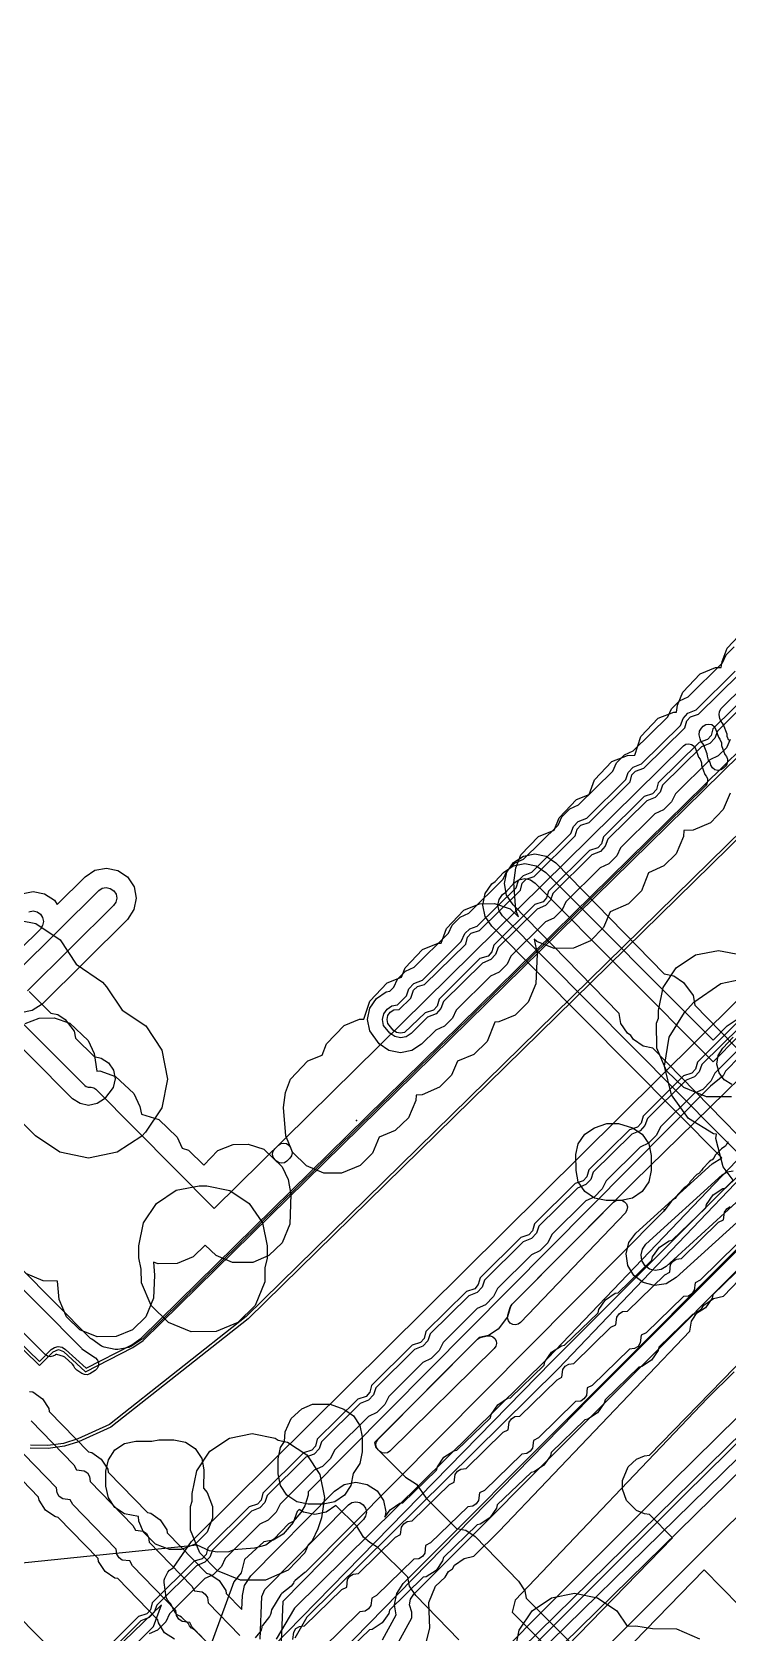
# Model space of a CAD drawing. Header units: metres. Extents: x -2677 to -840, y 169 to 1487.
# Drawn here: x -2262.6 to -2216.3, y 273.4 to 380 of the extents above; entities that cross this region are included whole.
import ezdxf

# ---------------------------------------------------------------- set-up
doc = ezdxf.new("R2010")
doc.units = ezdxf.units.M
for name, color, linetype in [('AI_GREENING_ALLOWED_ZONE', 4, 'Continuous'), ('AI_GREENING_EXCLUSIONS', 1, 'Continuous'), ('AI_GREENING_LAWN', 82, 'Continuous'), ('AI_GREENING_REJECTED', 6, 'Continuous')]:
    doc.layers.add(name, color=color, linetype=linetype)

msp = doc.modelspace()

# ---------------------------------------------------------------- linework, layer by layer
at = {"layer": 'AI_GREENING_ALLOWED_ZONE'}
for points in [[(-2246.22, 305.88), (-2246.06, 305.99), (-2245.87, 306.02), (-2245.68, 305.98), (-2245.52, 305.88), (-2245.41, 305.72), (-2245.34, 305.55), (-2245.3, 305.36), (-2245.34, 305.17), (-2245.45, 305), (-2245.65, 304.81), (-2245.81, 304.71), (-2245.99, 304.67), (-2246.18, 304.7), (-2246.34, 304.8), (-2246.46, 304.92), (-2246.57, 305.08), (-2246.62, 305.27), (-2246.58, 305.47), (-2246.47, 305.63), (-2246.22, 305.88)], [(-2230.09, 294.06), (-2230.24, 293.95), (-2230.43, 293.91), (-2230.61, 293.94), (-2230.78, 294.03), (-2230.89, 294.18), (-2230.95, 294.37), (-2230.93, 294.56), (-2230.77, 295.07), (-2230.64, 295.28), (-2223.89, 302.07), (-2223.76, 302.17), (-2223.6, 302.21), (-2223.53, 302.22), (-2223.33, 302.21), (-2223.15, 302.11), (-2223.02, 301.96), (-2222.97, 301.76), (-2223, 301.56), (-2223.1, 301.38), (-2230.09, 294.06)], [(-2239.58, 285.59), (-2239.69, 285.75), (-2239.73, 285.94), (-2239.69, 286.13), (-2239.58, 286.3), (-2232.95, 292.96), (-2232.83, 293.05), (-2232.69, 293.1), (-2232.28, 293.18), (-2232.1, 293.19), (-2231.93, 293.12), (-2231.79, 293.01), (-2231.71, 292.84), (-2231.69, 292.66), (-2231.73, 292.49), (-2231.84, 292.34), (-2238.79, 285.5), (-2238.95, 285.39), (-2239.14, 285.36), (-2239.33, 285.39), (-2239.49, 285.5), (-2239.58, 285.59)]]:
    msp.add_lwpolyline(points, close=True, dxfattribs=at)
at = {"layer": 'AI_GREENING_EXCLUSIONS'}
for points in [[(-2132.89, 391.14), (-2186.85, 338.34), (-2187.08, 337.6), (-2187.72, 336.79), (-2188.37, 336.36), (-2188.98, 336.24), (-2222.54, 303.43), (-2230.73, 295.19), (-2230.96, 294.45), (-2231.58, 293.63), (-2232.23, 293.2), (-2232.84, 293.07), (-2239.81, 286.07), (-2239.74, 285.75), (-2237.75, 283.76), (-2237.02, 283.31), (-2236.37, 282.37), (-2234.35, 280.36), (-2233.74, 280.23), (-2233.12, 279.81), (-2230.23, 276.84), (-2229.81, 276.2), (-2229.72, 275.72), (-2218.11, 264.11)], [(-2137.88, 382.04), (-2154.25, 365.45), (-2154.74, 365.2), (-2157.72, 362.41), (-2157.73, 362.4), (-2157.74, 362.38), (-2158.07, 362.18), (-2158.32, 362.14), (-2158.28, 361.93), (-2158.36, 361.54), (-2158.58, 361.22), (-2167.19, 352.87), (-2178.17, 341.95), (-2200.18, 320.32), (-2214.74, 305.84), (-2228.27, 291.69), (-2245.15, 275.05), (-2246.38, 272.98)], [(-2137.18, 381.33), (-2153.54, 364.75), (-2154.24, 364.3), (-2157.03, 361.68), (-2157.04, 361.67), (-2157.06, 361.65), (-2157.37, 361.46), (-2157.44, 361.15), (-2157.88, 360.51), (-2166.49, 352.16), (-2177.47, 341.24), (-2199.48, 319.62), (-2214.86, 304.3), (-2227.57, 290.98), (-2244.32, 274.45), (-2245.13, 273.04)], [(-2265.19, 294.16), (-2262.15, 291.2), (-2261.23, 292.12), (-2260.88, 292.26), (-2260.53, 292.13), (-2259.08, 290.78), (-2255.91, 292.4), (-2255.23, 292.88), (-2194.99, 351.96), (-2194.56, 351.92), (-2194.41, 351.77), (-2193.77, 350.79), (-2193.67, 350.56), (-2193.35, 348.68), (-2193.37, 348.44), (-2193.49, 348.24), (-2248.36, 294.47), (-2257.48, 287.27), (-2259.59, 286.32), (-2260.53, 286.02), (-2261.59, 285.87), (-2262.73, 285.9)], [(-2265.11, 294.34), (-2262.15, 291.48), (-2261.37, 292.26), (-2261.15, 292.41), (-2260.89, 292.46), (-2260.62, 292.42), (-2260.4, 292.28), (-2259.04, 291.02), (-2255.99, 292.58), (-2255.36, 293.03), (-2195.31, 351.99)], [(-2193.35, 348.09), (-2248.23, 294.31), (-2257.39, 287.09), (-2259.53, 286.13), (-2260.47, 285.83), (-2261.56, 285.67), (-2262.77, 285.7)], [(-2216.13, 329.31), (-2216.58, 328.23), (-2217.44, 327.35), (-2218.59, 326.85), (-2219.2, 326.83), (-2219.22, 326.43), (-2219.72, 325.28), (-2220.53, 324.47), (-2221.56, 324.02), (-2222.03, 322.81), (-2222.89, 321.94), (-2224.12, 321.42), (-2224.57, 320.37), (-2225.42, 319.49), (-2226.57, 318.99), (-2227.84, 318.97), (-2229, 319.44), (-2229.17, 319.59), (-2228.99, 318.61), (-2229.06, 316.62), (-2229.57, 315.39), (-2230.45, 314.53), (-2231.53, 314.08), (-2231.81, 314.06), (-2232.32, 312.77), (-2233.2, 311.91), (-2234.28, 311.46), (-2234.68, 310.54), (-2235.49, 309.73), (-2236.64, 309.23), (-2237.04, 309.21), (-2237.06, 308.85), (-2237.56, 307.7), (-2238.44, 306.85), (-2239.5, 306.4), (-2239.96, 305.34), (-2240.77, 304.53), (-2242.01, 304.02), (-2243.19, 304.02), (-2244.36, 304.49), (-2245.28, 305.41), (-2245.73, 306.49), (-2245.88, 308.39), (-2245.75, 309.39), (-2245.41, 310.27), (-2244.25, 311.49), (-2243.3, 311.86), (-2243.01, 312.63), (-2241.84, 313.85), (-2240.81, 314.26), (-2240.53, 314.26), (-2240.53, 314.26), (-2240.13, 315.46), (-2238.97, 316.68), (-2238.02, 317.06), (-2237.77, 317.69), (-2236.61, 318.91), (-2235.58, 319.32), (-2235.38, 319.33), (-2235.02, 320.31), (-2233.86, 321.53), (-2232.83, 321.94), (-2231.83, 321.97), (-2230.78, 321.62), (-2230.23, 321.09), (-2230.4, 321.53), (-2230.53, 323.35), (-2230.4, 324.35), (-2230.06, 325.22), (-2228.9, 326.44), (-2227.84, 326.85), (-2227.52, 327.67), (-2226.36, 328.89), (-2225.52, 329.23), (-2225.16, 330.2), (-2224, 331.43), (-2222.97, 331.83), (-2222.48, 331.85), (-2222.07, 333.08), (-2220.91, 334.3), (-2219.88, 334.71), (-2219.7, 334.72), (-2219.62, 335.17), (-2219.28, 336.05), (-2218.12, 337.27), (-2217.09, 337.68), (-2216.73, 337.68), (-2216.66, 338.09), (-2216.32, 338.97), (-2215.16, 340.19)], [(-2216.12, 332.88), (-2216.37, 332.34), (-2216.91, 331.8), (-2217.48, 331.54), (-2219.77, 329.28), (-2220.02, 328.74), (-2220.56, 328.2), (-2221.13, 327.94), (-2223.42, 325.68), (-2223.67, 325.14), (-2224.21, 324.6), (-2224.78, 324.34), (-2227.08, 322.08), (-2227.32, 321.54), (-2227.86, 321), (-2228.43, 320.74), (-2230.73, 318.47), (-2230.97, 317.94), (-2231.51, 317.4), (-2232.08, 317.14), (-2234.38, 314.87), (-2234.62, 314.34), (-2235.16, 313.79), (-2235.73, 313.54), (-2236.68, 312.61), (-2237.33, 312.18), (-2238.09, 312.03), (-2238.86, 312.19), (-2239.5, 312.62), (-2240.13, 313.48), (-2240.28, 314.24), (-2240.12, 315.01), (-2239.69, 315.65), (-2239.04, 316.08), (-2238.8, 316.13), (-2238.54, 316.39), (-2238.29, 316.92), (-2237.75, 317.46), (-2237.18, 317.72), (-2234.89, 319.99), (-2234.64, 320.53), (-2234.1, 321.07), (-2233.53, 321.32), (-2231.24, 323.59), (-2230.99, 324.13), (-2230.45, 324.67), (-2229.88, 324.93), (-2227.59, 327.19), (-2227.34, 327.73), (-2226.8, 328.27), (-2226.23, 328.53), (-2226.23, 328.53), (-2223.93, 330.79), (-2223.69, 331.33), (-2223.15, 331.87), (-2222.58, 332.13), (-2220.28, 334.4), (-2220.04, 334.93), (-2219.5, 335.47), (-2218.93, 335.73), (-2216.63, 338), (-2216.39, 338.53), (-2215.85, 339.07)], [(-2325.58, 336.89), (-2251.12, 262.01)], [(-2214.38, 336.01), (-2216.97, 333.45), (-2217.14, 332.98), (-2217.47, 332.63), (-2218.03, 332.41), (-2220.62, 329.85), (-2220.79, 329.38), (-2221.12, 329.03), (-2221.68, 328.81), (-2224.27, 326.25), (-2224.45, 325.78), (-2224.77, 325.43), (-2225.33, 325.2), (-2227.93, 322.64), (-2228.1, 322.18), (-2228.42, 321.83), (-2228.98, 321.6), (-2231.58, 319.04), (-2231.75, 318.58), (-2232.07, 318.23), (-2232.63, 318), (-2235.23, 315.44), (-2235.4, 314.97), (-2235.72, 314.62), (-2236.28, 314.4), (-2237.38, 313.32), (-2237.7, 313.1), (-2238.09, 313.03), (-2238.47, 313.11), (-2238.79, 313.33), (-2239.21, 313.85), (-2239.28, 314.24), (-2239.2, 314.62), (-2238.98, 314.94), (-2238.66, 315.16), (-2238.29, 315.23), (-2237.69, 315.82), (-2237.52, 316.29), (-2237.19, 316.64), (-2236.63, 316.86), (-2234.04, 319.43), (-2233.81, 319.97), (-2233.46, 320.29), (-2232.98, 320.46), (-2230.39, 323.02), (-2230.22, 323.49), (-2229.89, 323.84), (-2229.33, 324.06), (-2229.33, 324.06), (-2226.74, 326.62), (-2226.56, 327.09), (-2226.24, 327.44), (-2225.68, 327.66), (-2223.08, 330.23), (-2222.91, 330.69), (-2222.59, 331.04), (-2222.03, 331.27), (-2219.43, 333.83), (-2219.26, 334.29), (-2218.94, 334.64), (-2218.38, 334.87), (-2215.78, 337.43)], [(-2214.53, 336.3), (-2217.27, 333.61), (-2217.39, 333.15), (-2217.64, 332.88), (-2218.19, 332.7), (-2220.92, 330.01), (-2221.04, 329.55), (-2221.29, 329.28), (-2221.84, 329.1), (-2224.57, 326.4), (-2224.69, 325.95), (-2224.94, 325.68), (-2225.49, 325.5), (-2228.22, 322.8), (-2228.35, 322.34), (-2228.59, 322.08), (-2229.14, 321.9), (-2231.87, 319.2), (-2232, 318.74), (-2232.24, 318.47), (-2232.79, 318.3), (-2235.52, 315.6), (-2235.65, 315.14), (-2235.89, 314.87), (-2236.44, 314.69), (-2237.82, 313.38), (-2238.08, 313.33), (-2238.35, 313.38), (-2238.58, 313.54), (-2238.93, 313.97), (-2238.98, 314.24), (-2238.93, 314.5), (-2238.77, 314.73), (-2238.54, 314.88), (-2238.18, 314.91), (-2237.39, 315.66), (-2237.21, 316.2), (-2236.95, 316.44), (-2236.48, 316.57), (-2233.74, 319.26), (-2233.62, 319.72), (-2233.37, 319.99), (-2232.82, 320.17), (-2230.09, 322.86), (-2229.97, 323.32), (-2229.72, 323.59), (-2229.17, 323.77), (-2229.17, 323.77), (-2226.44, 326.47), (-2226.32, 326.92), (-2226.07, 327.19), (-2225.52, 327.37), (-2222.79, 330.07), (-2222.67, 330.53), (-2222.42, 330.79), (-2221.87, 330.97), (-2219.14, 333.67), (-2219.01, 334.13), (-2218.77, 334.4), (-2218.22, 334.57), (-2215.49, 337.27)], [(-2236.87, 270.81), (-2236.13, 273.72), (-2236.2, 275.43), (-2235.75, 276.51), (-2235.12, 277.11), (-2234.88, 277.49), (-2234.63, 277.66), (-2234.48, 277.9), (-2233.84, 278.35), (-2233.19, 278.5), (-2231.51, 280.18), (-2218.8, 293.5), (-2218.69, 294.15), (-2218.27, 294.81), (-2218.02, 294.98), (-2217.87, 295.22), (-2217.23, 295.67), (-2216.57, 295.82), (-2210.91, 301.73), (-2221.27, 312.34), (-2221.92, 312.47), (-2222.56, 312.91), (-2222.73, 313.17), (-2222.97, 313.33), (-2223.4, 313.98), (-2223.52, 314.64), (-2230.59, 321.88), (-2231.02, 322.53), (-2231.16, 323.3), (-2231, 324.06), (-2230.56, 324.71), (-2229.9, 325.13), (-2229.14, 325.28), (-2228.37, 325.12), (-2227.73, 324.68), (-2220.51, 317.28), (-2219.87, 317.15), (-2219.23, 316.71), (-2218.59, 315.84), (-2218.47, 315.2), (-2208.96, 305.46)], [(-2263.33, 322.62), (-2262.56, 322.77), (-2261.8, 322.61), (-2261.15, 322.18), (-2260.97, 321.9), (-2259.1, 323.75), (-2258.45, 324.18), (-2257.68, 324.33), (-2256.92, 324.17), (-2256.27, 323.74), (-2255.84, 323.09), (-2255.69, 322.32), (-2255.85, 321.56), (-2256.28, 320.91), (-2261.97, 315.27), (-2262.62, 314.84), (-2263.39, 314.69)], [(-2215.44, 300.94), (-2219.72, 297.06), (-2220.38, 296.65), (-2221.16, 296.54), (-2221.91, 296.73), (-2222.54, 297.19), (-2222.94, 297.86), (-2223.06, 298.63), (-2222.87, 299.39), (-2222.41, 300.02), (-2217.32, 304.64), (-2216.68, 305.03), (-2232.01, 320.45), (-2232.44, 321.1), (-2232.59, 321.86), (-2232.44, 322.63), (-2232, 323.28), (-2231.77, 323.43), (-2231.23, 324.04), (-2230.58, 324.48), (-2229.81, 324.63), (-2229.05, 324.47), (-2228.4, 324.04), (-2217.25, 312.86), (-2216.31, 313.82), (-2215.73, 314.23)], [(-2263.63, 317.43), (-2258.18, 322.83), (-2257.96, 322.98), (-2257.69, 323.03), (-2257.42, 322.97), (-2257.19, 322.82), (-2257.04, 322.59), (-2256.99, 322.33), (-2257.05, 322.06), (-2257.2, 321.83), (-2262.94, 316.15)], [(-2213.91, 303.64), (-2231.3, 321.15), (-2231.51, 321.48), (-2231.59, 321.86), (-2231.51, 322.24), (-2231.3, 322.57), (-2231.06, 322.72), (-2230.52, 323.34), (-2230.2, 323.55), (-2229.81, 323.63), (-2229.43, 323.55), (-2229.11, 323.33), (-2217.25, 311.43), (-2215.59, 313.12)], [(-2264.31, 321.01), (-2262.39, 320.63), (-2262.39, 320.63), (-2260.77, 319.54), (-2259.69, 317.92), (-2257.95, 316.72), (-2257.67, 316.43), (-2256.62, 314.87), (-2255.06, 313.82), (-2253.98, 312.2), (-2253.6, 310.28), (-2253.98, 308.37), (-2255.07, 306.75), (-2255.33, 306.48), (-2256.96, 305.4), (-2258.87, 305.02), (-2260.78, 305.4), (-2262.41, 306.49), (-2268.12, 312.21)], [(-2262.84, 321.42), (-2262.57, 321.47), (-2262.3, 321.41), (-2262.08, 321.26), (-2261.93, 321.03), (-2261.87, 320.77), (-2261.93, 320.5), (-2262.08, 320.27), (-2264.85, 317.56)], [(-2216.03, 309.1), (-2217.69, 309.09), (-2219.21, 309.71), (-2220.36, 310.83), (-2221, 312.34), (-2221.02, 314), (-2220.89, 314.34), (-2220.89, 314.85), (-2220.59, 316.38), (-2219.72, 317.68), (-2218.42, 318.54), (-2216.89, 318.85), (-2215.36, 318.54)], [(-2247.59, 271.45), (-2228, 291.46), (-2215.92, 303.55), (-2216.59, 304.44), (-2217.08, 306.33), (-2217.04, 306.6), (-2217.24, 306.63), (-2217.24, 306.63), (-2218.9, 307.65), (-2220.04, 309.23), (-2220.5, 311.13), (-2220.19, 313.06), (-2219.17, 314.72), (-2218.54, 315.4), (-2216.74, 316.64), (-2215.06, 317)], [(-2262.83, 316.11), (-2261.38, 314.66), (-2260.92, 314.57), (-2260.43, 314.24), (-2259.82, 313.47), (-2259.73, 313.01), (-2258.49, 311.77), (-2258.03, 311.67), (-2257.54, 311.35), (-2257.21, 310.86), (-2257.1, 310.29), (-2257.22, 309.71), (-2257.81, 308.96), (-2258.29, 308.64), (-2258.87, 308.52), (-2259.44, 308.64), (-2259.93, 308.96), (-2265.64, 314.68)], [(-2263.09, 313.98), (-2262.16, 314.33), (-2261.16, 314.36), (-2260.11, 314.01), (-2258.89, 312.85), (-2258.5, 311.99), (-2258.32, 310.81), (-2258.12, 310.82), (-2257.07, 310.46), (-2255.85, 309.31), (-2255.46, 308.45), (-2255.35, 307.93), (-2254.19, 307.58), (-2252.96, 306.42), (-2252.63, 305.68), (-2252.22, 305.54), (-2251.18, 304.55), (-2250.26, 305.52), (-2249.23, 305.93), (-2248.24, 305.95), (-2247.19, 305.6), (-2245.96, 304.44), (-2245.58, 303.59), (-2245.39, 302.6), (-2245.46, 300.61), (-2245.97, 299.37), (-2246.85, 298.52), (-2247.93, 298.07), (-2249.29, 298.07), (-2250.37, 298.52), (-2251.1, 299.22), (-2251.89, 298.45), (-2252.97, 298), (-2254.24, 297.98), (-2254.54, 298.09), (-2254.47, 297.22), (-2254.55, 295.68), (-2255.06, 294.44), (-2255.94, 293.59), (-2257.02, 293.14), (-2258.29, 293.12), (-2259.46, 293.59), (-2260.34, 294.44), (-2260.83, 295.59), (-2260.94, 296.83), (-2261.89, 296.85), (-2263.04, 297.34)], [(-2215.6, 314.08), (-2218.3, 311.4), (-2218.42, 310.94), (-2218.67, 310.67), (-2219.22, 310.49), (-2221.92, 307.81), (-2222.04, 307.35), (-2222.29, 307.08), (-2222.83, 306.9), (-2225.54, 304.23), (-2225.66, 303.77), (-2225.91, 303.5), (-2226.45, 303.32), (-2229.16, 300.64), (-2229.28, 300.18), (-2229.53, 299.91), (-2230.07, 299.73), (-2232.78, 297.05), (-2232.9, 296.59), (-2233.14, 296.32), (-2233.69, 296.14), (-2236.4, 293.46), (-2236.52, 293), (-2236.76, 292.74), (-2237.31, 292.56), (-2240.02, 289.88), (-2240.14, 289.42), (-2240.38, 289.15), (-2240.93, 288.97), (-2243.63, 286.29), (-2243.76, 285.83), (-2244, 285.56), (-2244.55, 285.38), (-2247.25, 282.7), (-2247.38, 282.24), (-2247.62, 281.97), (-2248.17, 281.8), (-2250.92, 279.07), (-2251.04, 278.61), (-2251.29, 278.34), (-2251.83, 278.17), (-2254.63, 275.4), (-2254.75, 274.94), (-2254.99, 274.67), (-2255.54, 274.49), (-2258.33, 271.72)], [(-2215.44, 313.78), (-2218.01, 311.24), (-2218.18, 310.77), (-2218.5, 310.42), (-2219.06, 310.2), (-2221.62, 307.65), (-2221.8, 307.18), (-2222.12, 306.84), (-2222.68, 306.61), (-2225.24, 304.07), (-2225.41, 303.6), (-2225.74, 303.25), (-2226.3, 303.02), (-2228.86, 300.48), (-2229.03, 300.01), (-2229.36, 299.66), (-2229.92, 299.44), (-2232.48, 296.89), (-2232.65, 296.42), (-2232.98, 296.07), (-2233.54, 295.85), (-2236.1, 293.31), (-2236.27, 292.84), (-2236.6, 292.49), (-2237.16, 292.26), (-2239.72, 289.72), (-2239.89, 289.25), (-2240.22, 288.9), (-2240.78, 288.68), (-2243.34, 286.13), (-2243.51, 285.66), (-2243.84, 285.31), (-2244.39, 285.09), (-2246.96, 282.55), (-2247.13, 282.08), (-2247.45, 281.73), (-2248.01, 281.5), (-2250.62, 278.91), (-2250.79, 278.44), (-2251.12, 278.1), (-2251.68, 277.87), (-2254.33, 275.24), (-2254.5, 274.77), (-2254.83, 274.42), (-2255.38, 274.2), (-2258.04, 271.57)], [(-2214.89, 312.92), (-2217.15, 310.68), (-2217.4, 310.13), (-2217.94, 309.59), (-2218.5, 309.34), (-2220.77, 307.09), (-2221.02, 306.55), (-2221.56, 306.01), (-2222.12, 305.75), (-2224.39, 303.5), (-2224.64, 302.96), (-2225.18, 302.42), (-2225.74, 302.16), (-2228.01, 299.92), (-2228.26, 299.37), (-2228.8, 298.83), (-2229.36, 298.58), (-2231.63, 296.33), (-2231.88, 295.79), (-2232.42, 295.24), (-2232.98, 294.99), (-2235.25, 292.74), (-2235.5, 292.2), (-2236.04, 291.66), (-2236.6, 291.4), (-2238.87, 289.15), (-2239.12, 288.61), (-2239.66, 288.07), (-2240.22, 287.81), (-2242.49, 285.57), (-2242.74, 285.02), (-2243.28, 284.48), (-2243.84, 284.23), (-2246.11, 281.98), (-2246.36, 281.44), (-2246.9, 280.9), (-2247.46, 280.64), (-2249.77, 278.35), (-2250.02, 277.81), (-2250.56, 277.27), (-2251.12, 277.01), (-2253.48, 274.67), (-2253.73, 274.13), (-2254.27, 273.59), (-2254.83, 273.34)], [(-2216.02, 309.91), (-2216.52, 310.22), (-2216.86, 310.69), (-2217, 311.26), (-2216.91, 311.84), (-2216.6, 312.34), (-2215.92, 313.07)], [(-2215.47, 311.77), (-2216.43, 310.8), (-2216.58, 310.49), (-2217.42, 309.8), (-2244.24, 282.79), (-2244.24, 282.57), (-2244.47, 281.86), (-2244.72, 281.41), (-2245.23, 280.81), (-2245.55, 280.65), (-2246.52, 279.64), (-2247.06, 279.25), (-2247.81, 279.04), (-2249.2, 278.93), (-2249.53, 278.79), (-2250.31, 278.78), (-2250.82, 278.87), (-2251.63, 279.25), (-2269.37, 277.43)], [(-2215.47, 311.77), (-2216.43, 310.8), (-2216.58, 310.49), (-2217.42, 309.8), (-2244.24, 282.79), (-2244.24, 282.57), (-2244.47, 281.86), (-2244.72, 281.41), (-2245.23, 280.81), (-2245.55, 280.65), (-2246.52, 279.64), (-2247.06, 279.25), (-2247.81, 279.04), (-2249.2, 278.93), (-2249.53, 278.79), (-2250.31, 278.78), (-2250.82, 278.87), (-2251.63, 279.25), (-2269.37, 277.43)], [(-2262.81, 289.48), (-2262.59, 289.44), (-2261.95, 288.99), (-2261.52, 288.34), (-2261.49, 288.14), (-2258.88, 285.45), (-2258.66, 285.4), (-2258.02, 284.96), (-2257.59, 284.3), (-2257.56, 284.1), (-2254.95, 281.41), (-2254.73, 281.36), (-2254.09, 280.92), (-2253.66, 280.26), (-2253.63, 280.07), (-2251.02, 277.37), (-2250.8, 277.32), (-2250.16, 276.88), (-2249.73, 276.23), (-2249.7, 276.03), (-2248.66, 274.96), (-2248.62, 275.88), (-2248.48, 276.55), (-2248.05, 277.2), (-2242.48, 282.84), (-2241.84, 283.27), (-2241.07, 283.43), (-2240.31, 283.28), (-2239.65, 282.86), (-2239.22, 282.21), (-2239.06, 281.45), (-2239.13, 281.1), (-2238.78, 281.6), (-2238.13, 282.03), (-2237.93, 282.06), (-2235.68, 284.23), (-2235.63, 284.45), (-2235.19, 285.1), (-2234.54, 285.52), (-2234.34, 285.56), (-2232.09, 287.73), (-2232.05, 287.95), (-2231.61, 288.59), (-2230.95, 289.02), (-2230.75, 289.05), (-2228.51, 291.22), (-2228.46, 291.44), (-2228.02, 292.09), (-2227.36, 292.51), (-2227.16, 292.55), (-2224.92, 294.72), (-2224.87, 294.94), (-2224.43, 295.58), (-2223.78, 296.01), (-2223.58, 296.04), (-2221.33, 298.21), (-2221.29, 298.43), (-2220.84, 299.08), (-2220.19, 299.5), (-2219.99, 299.54), (-2217.75, 301.71), (-2217.7, 301.93), (-2217.26, 302.57), (-2216.6, 303), (-2216.4, 303.03), (-2214.16, 305.2)], [(-2245.09, 269), (-2225.5, 289.02), (-2209.23, 305.27)], [(-2215.71, 302.05), (-2220.39, 297.8), (-2220.72, 297.6), (-2221.11, 297.54), (-2221.49, 297.63), (-2221.8, 297.86), (-2222, 298.2), (-2222.06, 298.58), (-2221.97, 298.96), (-2221.73, 299.28), (-2216.65, 303.9), (-2216.32, 304.1), (-2215.93, 304.16)], [(-2245.26, 272.95), (-2245.2, 273.45), (-2245.05, 273.68), (-2244.82, 273.83), (-2244.48, 273.86), (-2242, 276.28), (-2241.67, 276.44), (-2241.61, 276.95), (-2241.46, 277.17), (-2241.23, 277.32), (-2240.89, 277.36), (-2238.41, 279.77), (-2238.09, 279.94), (-2238.03, 280.44), (-2237.87, 280.67), (-2237.64, 280.82), (-2237.3, 280.85), (-2234.83, 283.27), (-2234.5, 283.43), (-2234.44, 283.94), (-2234.29, 284.16), (-2234.06, 284.31), (-2233.72, 284.35), (-2231.24, 286.76), (-2230.91, 286.93), (-2230.85, 287.43), (-2230.7, 287.66), (-2230.47, 287.81), (-2230.13, 287.84), (-2227.65, 290.26), (-2227.33, 290.42), (-2227.27, 290.93), (-2227.11, 291.15), (-2226.88, 291.3), (-2226.54, 291.34), (-2224.07, 293.75), (-2223.74, 293.92), (-2223.68, 294.42), (-2223.52, 294.65), (-2223.3, 294.8), (-2222.96, 294.83), (-2220.48, 297.25), (-2220.15, 297.41), (-2220.09, 297.92), (-2219.94, 298.14), (-2219.71, 298.29), (-2219.37, 298.33), (-2216.89, 300.74), (-2216.56, 300.91), (-2216.5, 301.41), (-2216.35, 301.64), (-2216.12, 301.79)], [(-2238.47, 272.33), (-2237.33, 274.41), (-2237.34, 274.77), (-2237.49, 275.27), (-2237.42, 275.65), (-2237.2, 275.98), (-2212.12, 301.09)], [(-2237.95, 264.57), (-2200.51, 301.25)], [(-2239.28, 272.93), (-2238.37, 274.6), (-2238.49, 275.27), (-2238.34, 276.03), (-2237.91, 276.68), (-2214.05, 300.57)], [(-2201.73, 299.76), (-2219.17, 282.6), (-2238.92, 262.85)], [(-2215.65, 299.3), (-2218.13, 296.88), (-2218.46, 296.71), (-2218.52, 296.21), (-2218.67, 295.98), (-2218.9, 295.83), (-2219.24, 295.8), (-2221.72, 293.38), (-2222.05, 293.22), (-2222.11, 292.71), (-2222.26, 292.48), (-2222.49, 292.34), (-2222.83, 292.3), (-2225.31, 289.88), (-2225.64, 289.72), (-2225.7, 289.21), (-2225.86, 288.99), (-2226.08, 288.84), (-2226.42, 288.8), (-2228.9, 286.38), (-2229.23, 286.22), (-2229.29, 285.71), (-2229.45, 285.49), (-2229.67, 285.34), (-2230.01, 285.3), (-2232.49, 282.89), (-2232.82, 282.72), (-2232.88, 282.21), (-2233.04, 281.99), (-2233.27, 281.84), (-2233.6, 281.8), (-2236.09, 279.39), (-2236.41, 279.22), (-2236.47, 278.71), (-2236.63, 278.49), (-2236.86, 278.34), (-2237.2, 278.31), (-2239.68, 275.89), (-2240, 275.72), (-2240.06, 275.22), (-2240.22, 274.99), (-2240.45, 274.84), (-2240.79, 274.81), (-2243.27, 272.39)], [(-2215.03, 298.09), (-2217.28, 295.92), (-2217.32, 295.69), (-2217.77, 295.05), (-2218.42, 294.63), (-2218.62, 294.59), (-2220.87, 292.42), (-2220.92, 292.2), (-2221.36, 291.55), (-2222.01, 291.13), (-2222.21, 291.09), (-2224.46, 288.92), (-2224.51, 288.7), (-2224.95, 288.05), (-2225.6, 287.63), (-2225.8, 287.59), (-2228.05, 285.42), (-2228.1, 285.2), (-2228.54, 284.56), (-2229.19, 284.13), (-2229.39, 284.09), (-2231.64, 281.92), (-2231.69, 281.7), (-2232.13, 281.06), (-2232.78, 280.63), (-2232.98, 280.59), (-2235.23, 278.42), (-2235.28, 278.2), (-2235.72, 277.56), (-2236.37, 277.13), (-2236.57, 277.1), (-2238.82, 274.92), (-2238.87, 274.7), (-2239.31, 274.06), (-2239.97, 273.63), (-2240.16, 273.6), (-2242.41, 271.42)], [(-2235.57, 263.69), (-2219.96, 279.73), (-2221.49, 281.29), (-2221.82, 281.33), (-2222.36, 281.55), (-2223.03, 282.22), (-2223.3, 282.96), (-2223.3, 283.55), (-2222.92, 284.45), (-2222.36, 284.96), (-2221.82, 285.19), (-2221.5, 285.23), (-2209.35, 297.7)], [(-2178.68, 273.05), (-2179.44, 274.84), (-2179.77, 276.49), (-2180.05, 276.95), (-2185.21, 284.02), (-2185.31, 284.11), (-2185.85, 284.12), (-2187.65, 284.88), (-2189.06, 286.27), (-2189.86, 288.14), (-2189.88, 288.95), (-2190.63, 289.67), (-2191.17, 289.69), (-2193.04, 290.48), (-2194.39, 291.84), (-2194.86, 292.92), (-2195.06, 293.06), (-2200.93, 295.63), (-2216.7, 280.11), (-2236.44, 260.37)], [(-2215.85, 290.79), (-2217.62, 289.02), (-2230.45, 275.58), (-2230.65, 274.77), (-2225.02, 269.15)], [(-2237.4, 263.73), (-2211.43, 289.12)], [(-2262.7, 287.52), (-2259.85, 284.59), (-2259.68, 284.26), (-2259.17, 284.2), (-2258.95, 284.05), (-2258.8, 283.82), (-2258.77, 283.48), (-2255.92, 280.56), (-2255.75, 280.23), (-2255.24, 280.17), (-2255.02, 280.01), (-2254.87, 279.78), (-2254.84, 279.44), (-2251.99, 276.52), (-2251.82, 276.19), (-2251.31, 276.13), (-2251.09, 275.98), (-2250.94, 275.75), (-2250.91, 275.41), (-2248.78, 273.22)], [(-2249.86, 271.61), (-2251.97, 273.77), (-2252.13, 274.1), (-2252.64, 274.16), (-2252.86, 274.32), (-2253.01, 274.55), (-2253.05, 274.88), (-2255.94, 277.86), (-2256.11, 278.19), (-2256.62, 278.25), (-2256.84, 278.4), (-2256.99, 278.63), (-2257.02, 278.97), (-2259.92, 281.94), (-2260.09, 282.27), (-2260.59, 282.33), (-2260.82, 282.49), (-2260.97, 282.72), (-2261, 283.05), (-2263.9, 286.03)], [(-2253.15, 272.97), (-2253.8, 273.41), (-2254.22, 274.06), (-2254.26, 274.26), (-2256.91, 277.01), (-2257.13, 277.05), (-2257.77, 277.49), (-2258.2, 278.15), (-2258.23, 278.35), (-2260.89, 281.09), (-2261.11, 281.14), (-2261.75, 281.58), (-2262.17, 282.23), (-2262.21, 282.43), (-2264.86, 285.18)], [(-2234.19, 272.94), (-2237.07, 275.89), (-2237.48, 276.52), (-2237.59, 277.1), (-2239.57, 279.07), (-2240.13, 279.41), (-2240.55, 279.77), (-2241, 280.51), (-2242.39, 281.89), (-2243.03, 281.44), (-2243.8, 281.28), (-2244.56, 281.43), (-2244.84, 281.61), (-2244.97, 281.49), (-2245.24, 280.76), (-2245.9, 279.97), (-2246.57, 279.57), (-2247.19, 279.47), (-2248.48, 278.29), (-2248.71, 277.39), (-2249.18, 276.8), (-2250.97, 271.94)], [(-2247.44, 272.97), (-2247.32, 275.82), (-2247.12, 276.28), (-2241.56, 281.92), (-2241.33, 282.08), (-2241.06, 282.13), (-2240.8, 282.08), (-2240.57, 281.93), (-2240.41, 281.7), (-2240.36, 281.44), (-2240.41, 281.17), (-2240.56, 280.94), (-2245.93, 275.49), (-2246.07, 272.31)], [(-2213.14, 272.8), (-2217.85, 277.59), (-2232.64, 262.4)], [(-2258.71, 269.69), (-2254.54, 273.83), (-2254, 275.27), (-2258.97, 270.49)], [(-2230.5, 272.04), (-2230.19, 273.57), (-2229.32, 274.87), (-2228.03, 275.74), (-2226.5, 276.04), (-2224.97, 275.74), (-2223.67, 274.87), (-2222.99, 273.85), (-2222.4, 273.87), (-2221.29, 273.69), (-2219.7, 273.67), (-2218.17, 273.01)]]:
    msp.add_lwpolyline(points, dxfattribs=at)
for points in [[(-2221.39, 304.19), (-2221.55, 303.43), (-2221.98, 302.78), (-2222.63, 302.34), (-2223.39, 302.19), (-2224.39, 302.19), (-2225.16, 302.34), (-2225.81, 302.78), (-2226.24, 303.43), (-2226.39, 304.19), (-2226.41, 305.25), (-2226.24, 305.96), (-2225.81, 306.61), (-2225.16, 307.04), (-2224.34, 307.31), (-2223.55, 307.31), (-2222.63, 307.04), (-2221.98, 306.61), (-2221.55, 305.96), (-2221.39, 305.19), (-2221.39, 304.19)], [(-2250.98, 303.17), (-2249.45, 302.86), (-2248.16, 302), (-2247.29, 300.7), (-2246.98, 299.17), (-2246.98, 298.36), (-2247.12, 297.7), (-2247.12, 296.78), (-2247.78, 295.19), (-2248.92, 294.07), (-2250.37, 293.46), (-2252.03, 293.45), (-2253.55, 294.07), (-2254.69, 295.19), (-2255.34, 296.7), (-2255.36, 297.62), (-2255.51, 298.37), (-2255.51, 299.17), (-2255.2, 300.7), (-2254.34, 302), (-2253.04, 302.87), (-2251.51, 303.17), (-2250.98, 303.17)], [(-2240.63, 285.45), (-2240.79, 284.68), (-2241.24, 284.02), (-2241.39, 283.21), (-2241.82, 282.57), (-2242.47, 282.13), (-2243.24, 281.98), (-2244.24, 281.98), (-2245, 282.13), (-2245.65, 282.57), (-2246.08, 283.21), (-2246.24, 283.98), (-2246.24, 284.98), (-2246.08, 285.75), (-2245.82, 286.14), (-2245.78, 286.79), (-2245.37, 287.67), (-2244.67, 288.32), (-2243.95, 288.62), (-2242.77, 288.62), (-2241.87, 288.3), (-2241.22, 287.86), (-2240.79, 287.21), (-2240.63, 286.45), (-2240.63, 285.45)], [(-2256.47, 286.01), (-2255.71, 286.16), (-2254.66, 286.16), (-2254.18, 286.25), (-2253.18, 286.25), (-2252.41, 286.1), (-2251.76, 285.67), (-2251.33, 285.02), (-2251.18, 284.25), (-2251.22, 283.04), (-2250.97, 282.74), (-2250.62, 281.82), (-2250.62, 281.03), (-2250.97, 280.11), (-2251.77, 279.3), (-2252.69, 278.96), (-2253.48, 278.96), (-2254.4, 279.3), (-2255.2, 280.11), (-2255.51, 280.83), (-2255.54, 281.16), (-2256.47, 281.32), (-2257.12, 281.75), (-2257.55, 282.4), (-2257.71, 283.16), (-2257.71, 284.16), (-2257.55, 284.93), (-2257.12, 285.58), (-2256.47, 286.01)], [(-2246.43, 286.37), (-2246.23, 286.23), (-2245.62, 286.11), (-2244.33, 285.25), (-2243.46, 283.95), (-2243.16, 282.42), (-2243.36, 281.05), (-2243.59, 280.32), (-2243.98, 279.53), (-2244.23, 279.26), (-2244.46, 278.72), (-2245.58, 277.57), (-2247.09, 276.92), (-2248.75, 276.91), (-2250.27, 277.53), (-2251.46, 278.72), (-2252.08, 280.24), (-2252.08, 281.82), (-2251.96, 282.16), (-2251.96, 282.67), (-2251.65, 284.2), (-2250.79, 285.5), (-2249.49, 286.37), (-2247.96, 286.67), (-2246.43, 286.37)]]:
    msp.add_lwpolyline(points, close=True, dxfattribs=at)
at = {"layer": 'AI_GREENING_LAWN'}
for points in [[(-2264.75, 315.49), (-2259.12, 309.85), (-2259.03, 309.79), (-2258.89, 309.74), (-2258.81, 309.73), (-2258.7, 309.74), (-2258.52, 309.7), (-2258.38, 309.6), (-2250.53, 301.69), (-2250.5, 301.67), (-2250.47, 301.69), (-2219.24, 332.46), (-2219.08, 332.57), (-2218.88, 332.61), (-2218.69, 332.56), (-2218.53, 332.45), (-2218.42, 332.28), (-2218.22, 331.72), (-2218.13, 331.59), (-2218.03, 331.34), (-2218.02, 331.18), (-2217.8, 330.57), (-2217.71, 330.45), (-2217.64, 330.29), (-2217.62, 330.11), (-2217.67, 329.94), (-2217.77, 329.8), (-2255.26, 292.99), (-2255.34, 292.93), (-2256.01, 292.49), (-2256.19, 292.41), (-2256.91, 292.28), (-2257.1, 292.28), (-2257.82, 292.42), (-2258, 292.5), (-2258.66, 292.95), (-2258.74, 293.01), (-2343.7, 378.68)], [(-2344.44, 378.09), (-2259.35, 292.35), (-2259.31, 292.32), (-2258.41, 291.71), (-2258.27, 291.57), (-2258.2, 291.38), (-2258.2, 291.18), (-2258.29, 291), (-2258.43, 290.87), (-2258.78, 290.66), (-2258.96, 290.59), (-2259.15, 290.6), (-2259.32, 290.67), (-2259.66, 290.9), (-2259.78, 291.02), (-2259.86, 291.17), (-2259.86, 291.18), (-2259.93, 291.29), (-2260.45, 291.76), (-2260.55, 291.81), (-2260.98, 291.93), (-2261.04, 291.93), (-2261.09, 291.91), (-2261.09, 291.9), (-2261.25, 291.82), (-2261.43, 291.79), (-2261.61, 291.83), (-2261.76, 291.94), (-2275.37, 305.59)], [(-2216.22, 332.83), (-2216.32, 333.08), (-2216.33, 333.25), (-2216.56, 333.87), (-2216.63, 333.98), (-2216.75, 334.12), (-2216.81, 334.29), (-2216.85, 334.53), (-2216.83, 334.76), (-2216.71, 334.96), (-2197.84, 353.56)], [(-2251.33, 273.14), (-2251.79, 273.59), (-2251.95, 273.68), (-2251.94, 273.68), (-2252.01, 273.72), (-2252.14, 273.86), (-2252.22, 274), (-2252.68, 274.45), (-2252.78, 274.51), (-2252.79, 274.52), (-2252.97, 274.61), (-2253.1, 274.76), (-2253.42, 275.36), (-2253.56, 275.5), (-2253.55, 275.51), (-2253.61, 275.57), (-2253.69, 275.78), (-2253.84, 276.75), (-2253.84, 276.91), (-2253.78, 277.05), (-2253.59, 277.44), (-2253.48, 277.57), (-2253.35, 277.66), (-2253.31, 277.68), (-2253.21, 277.76), (-2253.21, 277.76), (-2252.01, 279.49), (-2251.95, 279.56), (-2184.59, 346.29)], [(-2216.25, 306.1), (-2216.35, 305.94), (-2216.36, 305.94), (-2216.43, 305.82), (-2216.54, 305.75), (-2216.54, 305.74), (-2216.7, 305.64), (-2217.11, 305.2), (-2217.19, 305.06), (-2217.31, 304.91), (-2217.38, 304.87), (-2217.38, 304.87), (-2217.53, 304.77), (-2217.95, 304.33), (-2218.03, 304.19), (-2218.21, 304), (-2218.35, 303.92), (-2218.78, 303.46), (-2218.86, 303.32), (-2219.05, 303.12), (-2219.18, 303.04), (-2219.61, 302.6), (-2219.67, 302.51), (-2219.67, 302.51), (-2219.78, 302.33), (-2219.87, 302.27), (-2219.87, 302.27), (-2220.04, 302.14), (-2220.55, 301.49), (-2220.59, 301.44), (-2244.41, 277.45), (-2244.45, 277.41), (-2245.11, 276.89), (-2245.19, 276.79), (-2245.22, 276.7), (-2245.38, 276.5), (-2245.99, 276.03), (-2246.05, 275.96), (-2246.68, 274.93), (-2246.71, 274.82), (-2246.71, 274.78), (-2246.74, 274.63), (-2246.82, 274.5), (-2247.29, 273.89), (-2247.31, 273.86), (-2247.32, 273.82), (-2247.32, 273.75), (-2247.36, 273.59), (-2247.45, 273.44), (-2247.77, 273.07)], [(-2239.74, 263.73), (-2220.01, 283.45), (-2220.01, 283.45), (-2220.01, 283.45), (-2202.17, 301.01), (-2202, 301.12), (-2201.8, 301.15), (-2201.61, 301.1), (-2199.96, 300.32), (-2199.8, 300.2), (-2199.7, 300.04), (-2199.67, 299.85), (-2199.71, 299.67), (-2199.82, 299.51), (-2237.08, 263.02)]]:
    msp.add_lwpolyline(points, dxfattribs=at)
msp.add_lwpolyline([(-2216.69, 332.5), (-2216.47, 331.89), (-2216.37, 331.75), (-2216.3, 331.59), (-2216.29, 331.42), (-2216.34, 331.25), (-2216.44, 331.11), (-2216.57, 330.98), (-2216.74, 330.87), (-2216.94, 330.83), (-2217.14, 330.88), (-2217.3, 331.01), (-2217.4, 331.18), (-2217.46, 331.38), (-2217.56, 331.52), (-2217.64, 331.77), (-2217.66, 331.93), (-2217.87, 332.52), (-2217.94, 332.62), (-2217.97, 332.65), (-2218.08, 332.78), (-2218.13, 332.94), (-2218.18, 333.21), (-2218.16, 333.45), (-2218.04, 333.65), (-2217.91, 333.78), (-2217.74, 333.89), (-2217.55, 333.92), (-2217.35, 333.88), (-2217.19, 333.76), (-2217.09, 333.59), (-2216.89, 333.04), (-2216.8, 332.91), (-2216.7, 332.66), (-2216.69, 332.5)], close=True, dxfattribs=at)
at = {"layer": 'AI_GREENING_REJECTED'}
for p in [(-2241.01, 307.52), (-2220.52, 301.58)]:
    msp.add_point(p, dxfattribs=at)

doc.saveas('drawing.dxf')
